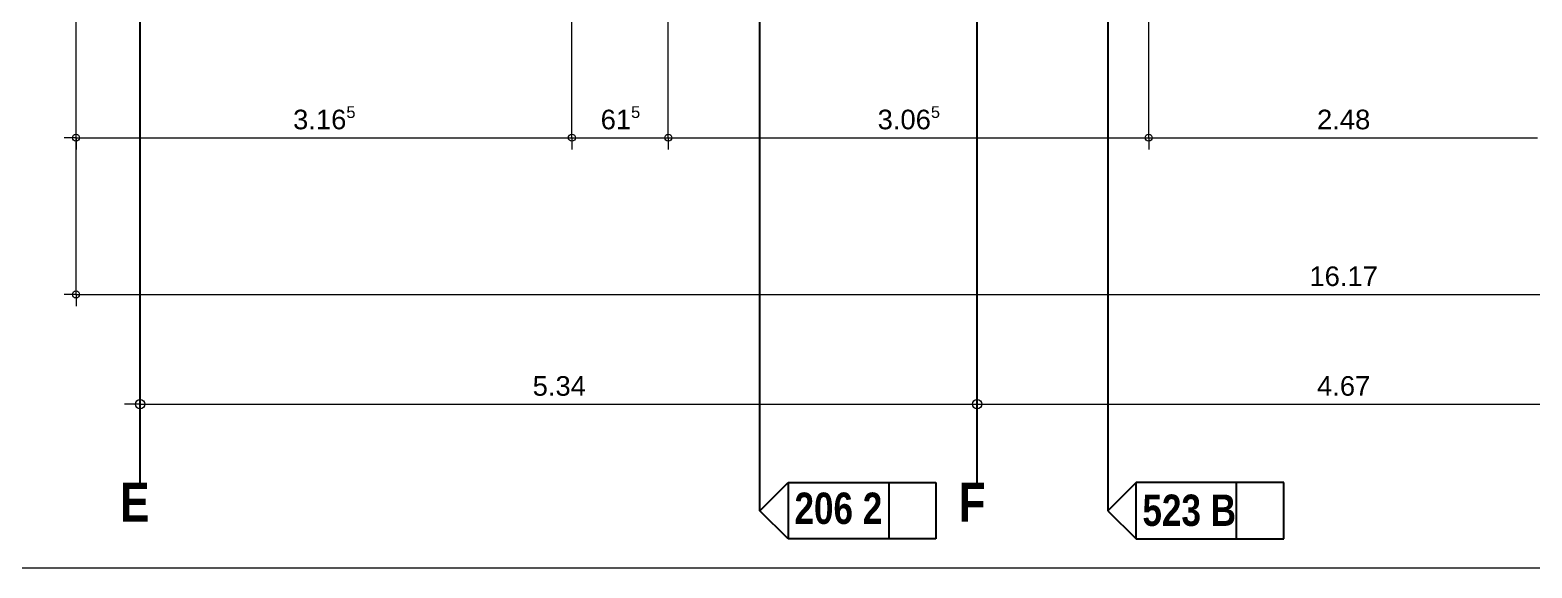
# Model space of a CAD drawing. Header units: metres. Extents: x 0.003 to 0.843, y 0.003 to 0.597.
# Drawn here: x 0.3108 to 0.5025, y 0.003 to 0.0716 of the extents above; entities that cross this region are included whole.
import ezdxf

# ---------------------------------------------------------------- set-up
doc = ezdxf.new("R2010")
doc.units = ezdxf.units.M
for name, pattern in [('AUSGEZOGEN', [0]), ('LINIE_23', [0.0079, 0.004, -0.0013, 0, -0.0013, 0, -0.0013]), ('STRICHPUNKT', [25.4, 12.7, -6.35, 0, -6.35])]:
    doc.linetypes.add(name, pattern=pattern)
for name, color, linetype, lineweight in [('Bauachsen grob', 7, 'STRICHPUNKT', 13), ('Plankopf', 7, 'AUSGEZOGEN', 13), ('Schnittbegrenzung', 7, 'AUSGEZOGEN', 13), ('Vorprojektmasse', 7, 'AUSGEZOGEN', 13), ('Werkplan- Ausfuehrungsmasse', 7, 'AUSGEZOGEN', 13)]:
    doc.layers.add(name, color=color, linetype=linetype, lineweight=lineweight)
doc.styles.add('ARIAL', font='ARIAL.TTF')
doc.styles.add('Arial Black', font='Arial Black')

msp = doc.modelspace()

# ---------------------------------------------------------------- linework, layer by layer
at = {"layer": 'Bauachsen grob', "color": 32, "linetype": 'LINIE_23', "lineweight": 25, "true_color": 0xc36e14}
for p, q in [((0.32486, 0.0139), (0.32486, 0.581)), ((0.43166, 0.0139), (0.43166, 0.581))]:
    msp.add_line(p, q, dxfattribs=at)
at = {"layer": 'Plankopf', "color": 7, "linetype": 'AUSGEZOGEN', "lineweight": 13}
msp.add_line((0.003, 0.003), (0.843, 0.003), dxfattribs=at)
at = {"layer": 'Schnittbegrenzung', "color": 14, "linetype": 'STRICHPUNKT', "lineweight": 25}
msp.add_line((0.44836, 0.2561), (0.44836, 0.0103), dxfattribs=at)
at = {"layer": 'Schnittbegrenzung', "color": 27, "linetype": 'STRICHPUNKT', "lineweight": 25, "true_color": 0x825028}
msp.add_line((0.40396, 0.0103), (0.40396, 0.1862), dxfattribs=at)
at = {"layer": 'Schnittbegrenzung', "color": 27, "linetype": 'AUSGEZOGEN', "lineweight": 25, "true_color": 0x825028}
for p, q in [((0.40396, 0.0103), (0.40756, 0.0139)), ((0.40756, 0.0139), (0.4264, 0.0139)), ((0.40756, 0.0139), (0.4264, 0.0139)), ((0.40756, 0.0139), (0.40756, 0.0067)), ((0.4204, 0.0139), (0.4204, 0.0067)), ((0.4264, 0.0139), (0.4264, 0.0067)), ((0.40756, 0.0067), (0.40396, 0.0103)), ((0.4264, 0.0067), (0.40756, 0.0067))]:
    msp.add_line(p, q, dxfattribs=at)
at = {"layer": 'Schnittbegrenzung', "color": 14, "linetype": 'AUSGEZOGEN', "lineweight": 25}
for p, q in [((0.45196, 0.0139), (0.44836, 0.0103)), ((0.45196, 0.0067), (0.45196, 0.0139)), ((0.4708, 0.0139), (0.45196, 0.0139)), ((0.46476, 0.0067), (0.46476, 0.0139)), ((0.4708, 0.0067), (0.4708, 0.0139)), ((0.44836, 0.0103), (0.45196, 0.0067)), ((0.45196, 0.0067), (0.4708, 0.0067)), ((0.45196, 0.0067), (0.4708, 0.0067))]:
    msp.add_line(p, q, dxfattribs=at)
at = {"layer": 'Vorprojektmasse', "color": 32, "linetype": 'AUSGEZOGEN', "lineweight": 13, "true_color": 0xc36e14}
for p, q in [((0.32486, 0.0239), (0.32486, 0.0259)), ((0.43166, 0.0239), (0.43166, 0.0259)), ((0.32486, 0.0239), (0.32286, 0.0239)), ((0.32486, 0.0239), (0.32486, 0.0219)), ((0.43166, 0.0239), (0.43166, 0.0219)), ((0.43166, 0.0239), (0.52506, 0.0239))]:
    msp.add_line(p, q, dxfattribs=at)
msp.add_lwpolyline([(0.32486, 0.0239), (0.37045, 0.0239), (0.37045, 0.0239), (0.43166, 0.0239)], dxfattribs=at)
for centre in [(0.32486, 0.0239), (0.43166, 0.0239)]:
    msp.add_circle(centre, 0.0006, dxfattribs=at)
at = {"layer": 'Werkplan- Ausfuehrungsmasse', "color": 7, "linetype": 'AUSGEZOGEN', "lineweight": 13}
for p, q in [((0.31668, 0.0579), (0.31668, 0.0779)), ((0.31668, 0.0579), (0.31518, 0.0579)), ((0.31668, 0.0579), (0.31668, 0.0594)), ((0.31668, 0.0379), (0.31668, 0.0579)), ((0.31668, 0.0579), (0.31668, 0.0564)), ((0.37996, 0.0579), (0.37996, 0.0594)), ((0.37996, 0.0579), (0.37996, 0.0564)), ((0.37996, 0.0579), (0.39226, 0.0579)), ((0.39226, 0.0579), (0.39226, 0.0594)), ((0.39226, 0.0579), (0.39226, 0.0564)), ((0.39226, 0.0579), (0.45356, 0.0579)), ((0.45356, 0.0579), (0.45356, 0.0594)), ((0.45356, 0.0579), (0.45356, 0.0564)), ((0.45356, 0.0579), (0.50316, 0.0579)), ((0.31668, 0.0379), (0.31668, 0.0394)), ((0.31668, 0.0379), (0.31518, 0.0379)), ((0.31668, 0.0379), (0.31668, 0.0364))]:
    msp.add_line(p, q, dxfattribs=at)
for points in [[(0.37996, 0.0579), (0.37996, 0.05863), (0.37996, 0.05863), (0.37996, 0.05867), (0.37996, 0.05867), (0.37996, 0.05867), (0.37996, 0.05867), (0.37996, 0.05867), (0.37996, 0.05867), (0.37996, 0.05867), (0.37996, 0.05867), (0.37996, 0.05867), (0.37996, 0.05867), (0.37996, 0.09014)], [(0.39226, 0.0579), (0.39226, 0.05862), (0.39226, 0.05862), (0.39226, 0.05867), (0.39226, 0.05867), (0.39226, 0.05867), (0.39226, 0.05867), (0.39226, 0.05867), (0.39226, 0.05867), (0.39226, 0.05867), (0.39226, 0.05867), (0.39226, 0.09014)], [(0.45356, 0.0579), (0.45356, 0.05855), (0.45356, 0.05855), (0.45356, 0.05867), (0.45356, 0.05867), (0.45356, 0.05867), (0.45356, 0.05867), (0.45356, 0.05867), (0.45356, 0.05867), (0.45356, 0.09014)], [(0.31668, 0.0579), (0.34098, 0.0579), (0.34098, 0.0579), (0.37996, 0.0579)], [(0.31668, 0.0379), (0.46933, 0.0379), (0.46933, 0.0379), (0.64004, 0.0379)]]:
    msp.add_lwpolyline(points, dxfattribs=at)
for centre in [(0.31668, 0.0579), (0.37996, 0.0579), (0.39226, 0.0579), (0.45356, 0.0579), (0.31668, 0.0379)]:
    msp.add_circle(centre, 0.00045, dxfattribs=at)

# ---------------------------------------------------------------- texts
at = {"layer": 'Bauachsen grob', "color": 32, "linetype": 'AUSGEZOGEN', "lineweight": 25, "true_color": 0xc36e14, "char_height": 0.005, "width": 0.00175, "attachment_point": 7, "style": 'Arial Black'}
for s, insert in [('\\W0.70;E', (0.32232, 0.0089)), ('\\W0.70;F', (0.42933, 0.0089))]:
    msp.add_mtext(s, dxfattribs=dict(at, insert=insert))
at = {"layer": 'Schnittbegrenzung', "color": 27, "linetype": 'AUSGEZOGEN', "lineweight": 25, "true_color": 0x825028, "insert": (0.40836, 0.00856), "char_height": 0.004, "width": 0.0014, "attachment_point": 7, "style": 'Arial Black'}
msp.add_mtext('\\W0.70;206\\~2', dxfattribs=at)
at = {"layer": 'Schnittbegrenzung', "color": 14, "linetype": 'AUSGEZOGEN', "lineweight": 25, "insert": (0.45276, 0.0083), "char_height": 0.004, "width": 0.0014, "attachment_point": 7, "style": 'Arial Black'}
msp.add_mtext('\\W0.70;523\\~B', dxfattribs=at)
at = {"layer": 'Vorprojektmasse', "color": 32, "linetype": 'AUSGEZOGEN', "lineweight": 13, "true_color": 0xc36e14, "char_height": 0.0025, "width": 0.00125, "attachment_point": 7, "style": 'ARIAL'}
for s, insert in [('5.34', (0.37495, 0.02494)), ('4.67', (0.47504, 0.02494))]:
    msp.add_mtext(s, dxfattribs=dict(at, insert=insert))
at = {"layer": 'Werkplan- Ausfuehrungsmasse', "color": 7, "linetype": 'AUSGEZOGEN', "lineweight": 13, "attachment_point": 7, "style": 'ARIAL'}
for s, insert, char_height, width in [('3.16', (0.34438, 0.05894), 0.0025, 0.00125), ('5', (0.35118, 0.0604), 0.0015, 0.00075), ('61', (0.38363, 0.05894), 0.0025, 0.00125), ('5', (0.38751, 0.0604), 0.0015, 0.00075), ('3.06', (0.41897, 0.05894), 0.0025, 0.00125), ('5', (0.42577, 0.0604), 0.0015, 0.00075), ('2.48', (0.47504, 0.05894), 0.0025, 0.00125), ('16.17', (0.47407, 0.03894), 0.0025, 0.00125)]:
    msp.add_mtext(s, dxfattribs=dict(at, insert=insert, char_height=char_height, width=width))

doc.saveas('drawing.dxf')
